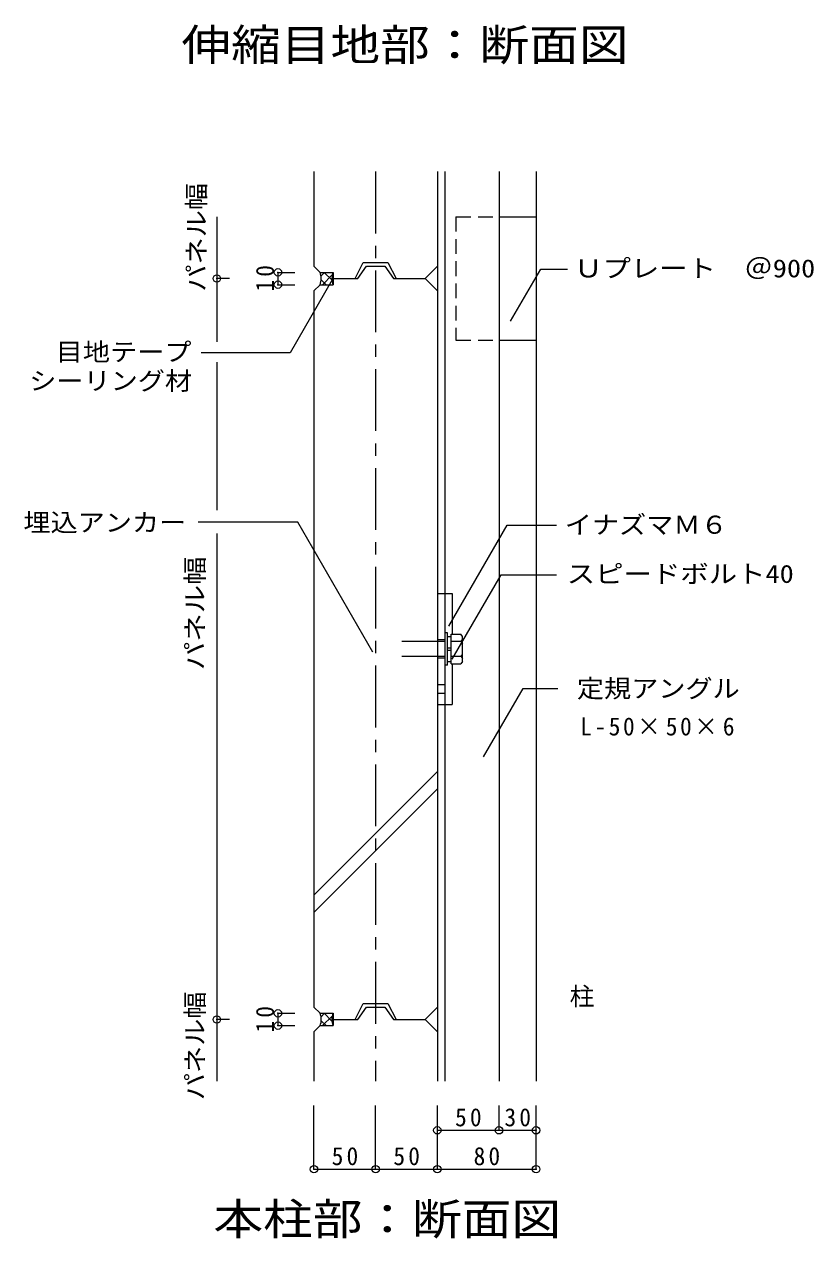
# Model space of a CAD drawing. Units: millimetres at full size, sheet at 1:10. Extents: x -2890 to 2450, y -2020 to 1800.
# Drawn here: x -411 to 229, y -295 to 688 of the extents above; entities that cross this region are included whole.
import ezdxf
from ezdxf.enums import TextEntityAlignment as Align

# ---------------------------------------------------------------- set-up
doc = ezdxf.new("R2010")
doc.units = ezdxf.units.MM
doc.header["$LTSCALE"] = 10
doc.header["$PDMODE"] = 32
doc.header["$PDSIZE"] = 6
for name, pattern in [('CHAIN1', [8, 5, -1, 1, -1]), ('DASHED1', [1.8, 1.2, -0.6]), ('DASHED2', [3, 2, -1])]:
    doc.linetypes.add(name, pattern=pattern)
doc.layers.add('0-0', color=7, linetype='Continuous', lineweight=18)
doc.styles.add('ＭＳ ゴシック', font='')
doc.styles.get('ＭＳ ゴシック').set_extended_font_data('MS Gothic')

msp = doc.modelspace()

# ---------------------------------------------------------------- linework, layer by layer
at = {"layer": '0-0'}
for p, q in [((-176.48, 568.94), (-176.48, 492.4)), ((-76.48, 568.94), (-76.48, 492.4)), ((-70.48, 568.94), (-70.48, 217.4)), ((-26.48, 568.94), (-26.48, -167.6)), ((3.52, 568.94), (3.52, -167.6)), ((-26.26, 532.4), (3.34, 532.4)), ((-142.98, 482.4), (-136.48, 495.4)), ((-140.98, 482.4), (-133.98, 492.4)), ((-136.48, 495.4), (-116.48, 495.4)), ((-133.98, 492.4), (-118.98, 492.4)), ((-116.48, 495.4), (-109.98, 482.4)), ((-86.48, 482.4), (-76.48, 492.4)), ((-76.48, 492.4), (-76.48, 472.4)), ((-170.73, 484.64), (-167.96, 487.4)), ((-169.48, 477.4), (-161.59, 485.28)), ((-168.22, 487.4), (-161.82, 481.01)), ((-160.98, 487.4), (-160.98, 477.4)), ((-160.98, 482.4), (-140.98, 482.4)), ((-86.48, 482.4), (-76.48, 472.4)), ((-176.48, 472.4), (-176.48, -107.6)), ((-170.59, 481.29), (-166.7, 477.4)), ((-76.48, 472.4), (-76.48, -107.6)), ((-26.26, 432.4), (3.34, 432.4)), ((-76.48, 227.4), (-64.48, 227.4)), ((-70.48, 227.4), (-70.48, 137.4)), ((-64.48, 227.4), (-64.48, 194.5)), ((-70.5, 188.4), (-105.18, 188.4)), ((-68.18, 195.4), (-70.48, 195.4)), ((-68.18, 169.4), (-68.18, 195.4)), ((-68.18, 192.4), (-65.18, 192.4)), ((-65.18, 194.5), (-57.39, 194.5)), ((-65.18, 170.3), (-65.18, 194.5)), ((-57.18, 188.45), (-65.18, 188.45)), ((-56.18, 192.4), (-57.39, 194.5)), ((-57.18, 188.45), (-56.18, 190.18)), ((-57.18, 188.45), (-56.18, 186.72)), ((-56.18, 172.4), (-56.18, 192.4)), ((-68.18, 183.4), (-65.18, 183.4)), ((-68.18, 181.4), (-65.18, 181.4)), ((-57.18, 176.35), (-56.18, 178.08)), ((-70.5, 176.4), (-105.18, 176.4)), ((-68.18, 169.4), (-70.48, 169.4)), ((-68.18, 172.4), (-65.18, 172.4)), ((-57.18, 176.35), (-65.18, 176.35)), ((-65.18, 170.3), (-57.39, 170.3)), ((-64.48, 170.3), (-64.48, 137.4)), ((-56.18, 172.4), (-57.39, 170.3)), ((-57.18, 176.35), (-56.18, 174.62)), ((-70.48, 147.4), (-70.48, -167.6)), ((-76.48, 83.18), (-176.48, -16.82)), ((-76.48, 69.04), (-176.48, -30.96)), ((-176.48, -107.6), (-171.48, -112.6)), ((-142.98, -117.6), (-136.48, -104.6)), ((-140.98, -117.6), (-133.98, -107.6)), ((-136.48, -104.6), (-116.48, -104.6)), ((-133.98, -107.6), (-118.98, -107.6)), ((-118.98, -107.6), (-111.98, -117.6)), ((-116.48, -104.6), (-109.98, -117.6)), ((-86.48, -117.6), (-76.48, -107.6)), ((-76.48, -107.6), (-76.48, -127.6)), ((-170.7, -115.34), (-167.96, -112.6)), ((-169.48, -122.6), (-161.69, -114.81)), ((-168.22, -112.6), (-161.93, -118.88)), ((-160.98, -117.6), (-140.98, -117.6)), ((-111.98, -117.6), (-86.48, -117.6)), ((-86.48, -117.6), (-76.48, -127.6)), ((-176.48, -127.6), (-176.48, -167.6)), ((-170.56, -118.74), (-166.7, -122.6)), ((-76.48, -127.6), (-76.48, -167.6))]:
    msp.add_line(p, q, dxfattribs=at)
at = {"layer": '0-0', "color": 4, "linetype": 'CHAIN1'}
msp.add_line((-126.48, 568.94), (-126.48, -167.6), dxfattribs=at)
at = {"layer": '0-0', "color": 4}
for p, q in [((-255.15, 532.4), (-255.15, 482.4)), ((-205.65, 487.4), (-205.65, 477.4)), ((-205.65, 487.4), (-191.97, 487.4)), ((-17.14, 447.75), (7.25, 490)), ((7.25, 490), (28.95, 490)), ((-205.65, 477.4), (-191.97, 477.4)), ((-161.72, 481.4), (-195.85, 422.29)), ((-195.85, 422.29), (-267.87, 422.29)), ((-255.15, 414.75), (-255.15, 294.76)), ((-189.67, 285.09), (-270.31, 285.09)), ((-255.15, 275.87), (-255.15, -117.6)), ((-128.86, 179.75), (-189.67, 285.09)), ((-67.14, 200.94), (-19.87, 282.81)), ((-19.87, 282.81), (20.19, 282.81)), ((-64.42, 174.12), (-24.89, 242.57)), ((-24.89, 242.57), (20.19, 242.57)), ((-255.15, -117.6), (-255.15, -167.6)), ((-244.95, -117.6), (-255.15, -117.6)), ((-205.65, -112.6), (-205.65, -122.6)), ((-205.65, -112.6), (-191.97, -112.6)), ((-205.65, -122.6), (-191.97, -122.6)), ((-176.48, -238.79), (-176.48, -187.36)), ((-126.48, -238.79), (-126.48, -187.36)), ((-76.48, -207.34), (-76.48, -187.36)), ((-76.48, -238.79), (-76.48, -187.36)), ((-26.48, -207.34), (-26.48, -187.36)), ((3.52, -207.34), (3.52, -187.36)), ((3.52, -238.79), (3.52, -187.36)), ((-76.48, -207.34), (-26.48, -207.34)), ((-26.48, -207.34), (3.52, -207.34)), ((-176.48, -238.79), (-126.48, -238.79)), ((-126.48, -238.79), (-76.48, -238.79)), ((-76.48, -238.79), (3.52, -238.79))]:
    msp.add_line(p, q, dxfattribs=at)
at = {"layer": '0-0', "linetype": 'DASHED1'}
for p, q in [((-61.48, 532.4), (-61.48, 432.4)), ((-61.48, 532.4), (-26.54, 532.4)), ((-61.48, 432.4), (-26.54, 432.4))]:
    msp.add_line(p, q, dxfattribs=at)
at = {"layer": '0-0', "color": 4, "linetype": 'DASHED2'}
for p, q in [((-70.48, 189.9), (-76.48, 189.9)), ((-70.48, 174.9), (-76.48, 174.9))]:
    msp.add_line(p, q, dxfattribs=at)
at = {"layer": '0-0', "color": 4, "linetype": 'DASHED1'}
for p, q in [((-70.48, 153.4), (-76.48, 153.4)), ((-70.48, 146.4), (-76.48, 146.4))]:
    msp.add_line(p, q, dxfattribs=at)
at = {"layer": '0-0'}
for points in [[(-176.48, 492.4), (-171.48, 487.4), (-160.98, 487.4)], [(-118.98, 492.4), (-111.98, 482.4), (-86.48, 482.4)], [(-176.48, 472.4), (-171.48, 477.4), (-160.98, 477.4)], [(-76.48, 227.4), (-76.48, 137.4), (-64.48, 137.4)], [(-171.48, -112.6), (-160.98, -112.6), (-160.98, -122.6)], [(-176.48, -127.6), (-171.48, -122.6), (-160.98, -122.6)]]:
    msp.add_lwpolyline(points, dxfattribs=at)
at = {"layer": '0-0', "color": 4}
for points in [[(-244.95, 482.4), (-255.15, 482.4), (-255.15, 431.1)], [(-38.96, 95.03), (-6.95, 150.48), (21.09, 150.48)]]:
    msp.add_lwpolyline(points, dxfattribs=at)
at = {"layer": '0-0'}
for centre, radius, start, end in [((-184.34, 482.4), 13.8, 338.75255, 21.24782), ((-147.67, 482.4), 14.22, 159.41585, 200.58447), ((-183.84, -117.6), 13.34, 337.9785, 22.02193), ((-149.2, -117.6), 12.8, 157.00587, 202.99413)]:
    msp.add_arc(centre, radius, start, end, dxfattribs=at)
at = {"layer": '0-0', "color": 4}
for p in [(-255.15, 482.4), (-205.65, 487.4), (-205.65, 477.4), (-255.15, -117.6), (-205.65, -112.6), (-205.65, -122.6), (-76.48, -207.34), (-26.48, -207.34), (3.52, -207.34), (-176.48, -238.79), (-126.48, -238.79), (-76.48, -238.79), (3.52, -238.79)]:
    msp.add_point(p, dxfattribs=at)

# ---------------------------------------------------------------- texts
at = {"layer": '0-0', "color": 2, "style": 'ＭＳ ゴシック', "width": 1.15}
for s, p in [('伸縮目地部：断面図', (-283.85, 651.11)), ('本柱部：断面図', (-257.94, -299.72))]:
    msp.add_text(s, height=25.66, dxfattribs=at).set_placement(p, align=Align.BOTTOM_LEFT)
at = {"layer": '0-0', "style": 'ＭＳ ゴシック'}
for width, p in [(1.1, (-259.99, 471.8)), (1.15, (-261.24, 165.33)), (1.1, (-261.24, -182.95))]:
    msp.add_text('パネル幅', height=14.66, rotation=90, dxfattribs=dict(at, width=width)).set_placement(p, align=Align.BOTTOM_LEFT)
for s, width, p in [('Ｕプレート\u3000＠900', 1.15, (34.37, 478.92)), ('目地テープ', 1.1, (-385.72, 411.24)), ('シーリング材', 1.1, (-407.24, 387.81)), ('埋込アンカー', 1.1, (-411.96, 273.13)), ('イナズマＭ６', 1.1, (26.78, 271.32)), ('スピードボルト40', 1.15, (28.46, 231.52)), ('定規アングル', 1.1, (36.59, 138.68))]:
    msp.add_text(s, height=14.66, dxfattribs=dict(at, width=width)).set_placement(p, align=Align.BOTTOM_LEFT)
msp.add_text('柱', height=14.66, dxfattribs=at).set_placement((30.74, -110.57), align=Align.BOTTOM_LEFT)
at = {"layer": '0-0', "char_height": 14.66, "attachment_point": 7, "rotation": 90, "style": 'ＭＳ ゴシック'}
for insert in [(-208.65, 471.78), (-208.65, -128.22)]:
    msp.add_mtext('\\T1.27;\\W0.95;10', dxfattribs=dict(at, insert=insert))
at = {"layer": '0-0', "char_height": 14.66, "attachment_point": 7, "style": 'ＭＳ ゴシック'}
for s, insert in [('\\T1.22;\\W0.95;L-50×50×6', (39.28, 112.15)), ('\\T1.27;\\W0.95;50', (-62.11, -204.34)), ('\\T1.27;\\W0.95;30', (-22.11, -204.34)), ('\\T1.27;\\W0.95;50', (-162.11, -235.79)), ('\\T1.27;\\W0.95;50', (-112.11, -235.79)), ('\\T1.27;\\W0.95;80', (-47.11, -235.79))]:
    msp.add_mtext(s, dxfattribs=dict(at, insert=insert))

doc.saveas('drawing.dxf')
